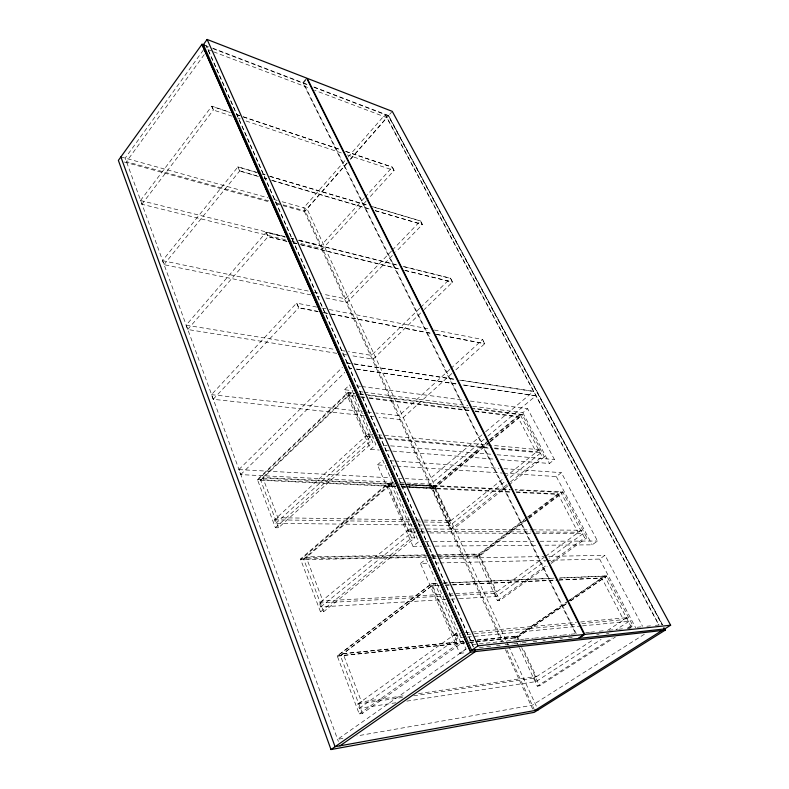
<?xml version="1.0" encoding="UTF-8"?>
<svg xmlns="http://www.w3.org/2000/svg" width="789" height="789" viewBox="0 0 789 789"><rect width="100%" height="100%" fill="white"/><g stroke="black" fill="none" stroke-linecap="round" stroke-linejoin="round"><path stroke-width="0.59" stroke-dasharray="3.94 2.96" d="M203.394 50.032L125.165 158.106L338.392 741.492M473.341 647.069L206.363 45.94L473.508 646.96M204.252 54.599L126.467 161.666L269.7 201.165M285.44 239.748L141.892 204.252L140.531 200.505L211.837 106.15L229.303 112.058M141.892 204.252L213.464 109.918L211.837 106.15M305.836 79.018L302.858 82.727L575.832 634.1M305.708 80.182L303.479 82.963L576.463 634.031M310.925 294.908L163.974 264.66L162.504 260.646L237.992 166.814L256.839 172.397M163.974 264.66L239.748 170.868L237.992 166.814M336.785 353.334L187.674 329.506L186.096 325.196L266.209 232.222L285.233 236.976M187.674 329.506L268.092 236.611L287.137 241.296M344.852 160.719L303.755 207.783L502.83 641.122M348.077 157.021L385.239 114.464L659.091 625.085M283.113 205.702L304.446 211.57L347.259 162.702M350.484 159.023L388.435 115.697L662.247 624.73M662.425 624.563L388.573 115.579L391.531 112.206M347.249 162.988L305.215 210.959L282.728 204.765M350.484 159.299L386.955 117.669L314.564 90.262M364.084 198.197L320.995 245.596L298.291 239.925M364.912 197.289L392.36 167.1L394.115 170.463L366.895 200.288M366.076 201.185L322.523 248.92L299.8 243.298M364.36 415.675L213.168 399.293L211.472 394.648L296.713 302.986L298.765 307.73L318.095 311.458M213.168 399.293L298.765 307.73M391.452 251.06L345.444 298.824L322.573 294.05M392.301 250.172L420.517 220.881L422.391 224.461L395.792 251.967M392.37 255.498L347.061 302.355L324.18 297.64M393.829 482.335L240.694 474.613L238.86 469.593L342.525 367.22M351.608 368.453L349.182 368.098L346.884 362.92L353.068 363.709M240.694 474.613L344.803 372.388M349.182 368.098L351.736 368.325M419.718 308.302L371.422 355.385L348.413 351.638M420.596 307.454L450.558 278.241L452.551 282.058L424.255 309.535M420.724 312.957L373.148 359.143L350.119 355.464M344.606 389.707L349.586 384.874L375.919 444.631L370.672 449.375L344.606 389.707L353.147 390.811M278.507 527.772L260.508 479.712L350.987 392.705L372.724 442.175L278.507 527.772L275.4 527.742L257.431 479.564L347.929 392.311L354.636 393.169M260.715 480.274L351.243 393.277M412.026 524.941L275.815 523.344L274.503 519.833L368.108 433.911L373 434.354M275.539 519.843L277.856 517.712L410.803 519.892M355.701 396.098L348.403 395.19L366.451 436.455L369.134 433.999M275.815 523.344L369.706 437.53L373.375 437.865M275.4 527.742L369.647 441.909L372.724 442.175M449.888 369.38L399.096 415.625L375.949 413.041M450.795 368.552L482.661 339.546L484.801 343.639L455.559 370.14M451.91 373.434L400.93 419.63L378.986 417.253M377.448 464.889L382.754 460.174L418.683 541.727L413.002 546.294L377.448 464.889L386.018 465.451M323.668 611.692L303.587 558.987L390.871 483.46L414.777 537.851L323.668 611.692L320.521 611.889L300.471 559.046L387.774 483.312L394.559 483.637M303.824 559.608L391.147 484.091M481.951 434.877L428.614 479.909L405.359 478.637M485.699 431.711L533.542 391.324L459.652 380.022M484.121 439.217L430.587 484.19L407.302 483.016M487.878 436.061L535.899 395.723L461.989 384.726M488.194 440.824L432.047 487.789L451.052 529.163L509.576 482.602M489.131 440.035L520.01 414.205L542.191 456.644L544.4 456.841L522.219 414.491L473.804 408.327M432.273 488.273L486.566 442.876M490.314 439.749L520.267 414.708M472.779 406.256L522.831 412.716L527.614 408.722L554.45 459.533L549.46 463.468L499.25 459.514M406.315 486.576L434.315 487.888L489.141 442.116M490.077 441.327L522.219 414.491M489.377 442.609L434.532 488.381L406.542 487.069M490.324 441.82L522.476 414.984L470.412 408.386M445.972 599.482L320.778 606.909L319.308 603.043L409.787 528.847L414.689 528.886M320.354 602.983L322.888 600.902L442.688 594.403M395.467 486.221L388.08 485.876L407.923 531.234L410.822 528.857M320.778 606.909L411.542 532.841L416.444 532.861M320.521 611.889L411.661 537.851L414.777 537.851M447.925 522.357L450.194 520.533L434.256 485.935L408.534 484.683M494.506 447.984L535.978 451.722L538.542 449.661M416.789 521.904L448.685 522.367L503.993 478.016M504.95 477.256L539.281 449.73L540.899 452.827L509.349 478.035M425.527 525.099L450.065 525.385L505.522 481.083M510.532 481.842L542.191 456.644M507.968 485.777L453.32 529.182L434.315 487.888M508.925 485.018L544.4 456.841M420.478 563.395L426.238 558.859L465.954 649.012L459.77 653.351L420.478 563.395L429.058 563.188M503.648 473.134L556.334 476.576L561.383 472.66L597.5 541.027L592.144 544.844L541.846 545.248M362.437 713.443L340.404 655.62L434.769 583.357L461.18 643.439L362.437 713.443L359.242 713.946L337.238 655.945L431.652 583.485L438.467 583.189M340.483 655.827L434.867 583.564M526.401 517.88L476.605 555.86L497.455 600.636L499.723 600.498L547.231 566.305M527.377 517.14L560.584 491.813L584.619 537.812L586.819 537.802L562.784 491.922L515.079 489.574M476.852 556.393L524.715 519.902M528.62 516.923L560.861 492.356M437.343 556.57L478.874 555.821L527.654 518.669M528.63 517.929L562.784 491.922M527.92 519.201L479.12 556.344L437.579 557.123M528.896 518.462L563.06 492.464L515.355 490.137M494.022 593.269L496.478 591.484L478.992 554.046L431.149 554.825M536.027 531.983L577.913 532.23L580.665 530.228M449.375 595.764L494.782 593.229L544.558 557.024M545.554 556.304L581.394 530.238L583.15 533.591L549.213 558.178M459.474 598.673L496.301 596.494L545.219 561.068M497.455 600.636L546.984 564.944M550.939 562.084L584.619 537.812M551.186 563.454L586.819 537.802M395.891 702.772L359.35 708.285L357.733 704.044L455.766 633.587L460.658 633.133M358.798 703.887L361.54 701.924L405.201 695.563M439.078 585.339L431.741 585.675L453.655 635.756L456.801 633.488M359.35 708.285L457.699 638.005L462.601 637.532M359.242 713.946L458.044 643.765L431.652 583.485M466.26 648.943L337.603 739.332L343.649 738.277M472.453 644.593L523.669 639.198M546.856 560.338L599.61 559.066L605.025 555.278L642.581 626.358M568.228 600.952L514.724 637.719L516.844 642.276M569.244 600.261L604.581 575.98L630.717 625.983L632.896 625.766L606.761 575.881L559.046 577.962M514.803 637.887L566.295 602.51M567.311 601.82L604.67 576.157M475.708 641.723L516.992 637.482L566.413 603.565M570.447 600.804L606.761 575.881M566.502 603.743L517.071 637.65L475.787 641.901M570.536 600.971L606.859 576.059L559.145 578.14M533.561 678.185L536.185 676.469L522.949 648.134M581.917 623.596L623.458 619.661L626.407 617.738M413.752 695.809L534.321 678.067L593.101 639.82M607.54 630.421L627.137 617.669L629.05 621.328L616.633 629.366M406.858 701.115L535.968 681.607L601.119 639.406M519.359 647.69L537.279 686.164L612.234 637.887M627.64 627.965L630.717 625.983M537.279 686.164L539.548 685.809L615.45 636.979M628.794 628.399L632.896 625.766M644.347 634.257L532.279 705.238L356.953 735.94M658.874 625.056L655.373 625.342M418.545 693.62L536.185 676.469M357.733 704.044L402.794 697.417M459.77 653.351L465.885 652.661M479.387 647.542L485.491 646.881M486.714 646.743L491.606 646.211M496.488 645.688L500.147 645.284M505.039 644.751L512.367 643.952M513.59 643.824L520.918 643.025M522.14 642.887L527.022 642.354M533.127 641.694L536.796 641.299M542.901 640.629L545.347 640.362M551.452 639.701L553.898 639.435M560.003 638.765L562.449 638.498M568.553 637.837L572.222 637.443M596.652 634.78L599.088 634.514M606.425 633.715L608.861 633.449M524.892 639.07L533.423 638.173M534.488 638.153L551.718 636.25M552.941 636.121L561.472 635.224M562.537 635.204L570.013 634.326M571.226 634.198L577.331 633.557M585.704 632.758L589.521 632.275M590.586 632.245L594.403 631.762M599.275 631.239L604.157 630.727M609.029 630.214L617.412 629.425M618.635 629.297L622.442 628.803M627.324 628.291L632.196 627.778M637.078 627.265L641.96 626.752M646.832 626.239L650.491 625.855M337.238 655.945L464.741 642.848M469.613 642.345L474.495 641.851M464.82 643.025L337.317 656.152L431.741 583.702L438.556 583.406M469.692 642.532L474.574 642.029M463.656 641.388L343.047 653.598L361.54 701.924M469.751 640.776L475.846 640.155M477.059 640.037L517.259 635.964L519.379 640.5M343.126 653.805L463.735 641.575M469.83 640.954L475.925 640.333M477.138 640.214L517.347 636.141M467.492 637.048L581.315 625.973M582.538 625.855L629.05 621.328M453.655 635.756L460.983 635.066M467.088 634.484L473.203 633.902M474.416 633.794L577.035 624.06M465.342 632.699L576.384 622.383M580.615 621.988L627.137 617.669M450.884 599.186L458.251 598.752M319.308 603.043L443.882 596.07M448.803 594.068L496.478 591.484M445.193 585.063L451.308 584.787M452.531 584.728L557.695 579.945M558.918 579.885L601.721 577.942L623.458 619.661M431.83 585.882L439.167 585.546M445.282 585.27L451.397 584.994M452.62 584.935L557.793 580.132M559.016 580.073L601.81 578.12M443.388 582.982L448.31 582.765M449.533 582.716L554.125 578.169M443.477 583.189L447.166 583.022M452.087 582.815L554.223 578.357M435.193 563.04L438.881 562.951M440.104 562.922L545.623 560.368M432.352 558.73L437.254 558.632M438.477 558.612L543.799 556.501M548.7 556.403L605.025 555.278M300.471 559.046L426.297 556.778M432.431 556.659L436.11 556.6M426.533 557.33L300.698 559.667L388.05 483.943L394.835 484.278M431.445 557.231L436.356 557.142M425.015 554.923L306.043 556.866L322.888 600.902M306.28 557.488L426.484 555.456M431.396 555.377L479.229 554.568M413.002 546.294L421.592 546.225M426.504 546.185L433.861 546.126M435.094 546.116L536.934 545.288M424.807 541.698L432.155 541.668M433.388 541.668L535.041 541.274M539.942 541.254L597.5 541.027M421.346 532.881L425.024 532.9M429.926 532.92L534.123 533.374M535.346 533.384L583.15 533.591M407.923 531.234L415.31 531.283M420.241 531.303L531.105 531.954M419.59 528.926L531.135 529.833M532.368 529.843L581.394 530.238M418.16 525.01L424.295 525.089M274.503 519.833L410.98 521.825M415.734 519.971L423.111 520.089M424.344 520.109L450.194 520.533M257.431 479.564L395.289 486.054M401.414 486.34L405.092 486.517M401.611 486.517L407.765 486.803M408.998 486.862L511.154 491.655M516.075 491.882L557.922 493.845L577.913 532.23M395.506 486.557L257.638 480.126L348.176 392.892L354.892 393.741M401.64 486.843L405.309 487.01M388.356 486.517L395.743 486.852M401.897 487.138L408.051 487.424M409.274 487.484L511.43 492.218M516.351 492.444L558.198 494.387M395.052 484.022L262.757 477.552L277.856 517.712M399.954 484.259L407.302 484.624M400.99 484.574L404.678 484.752M405.911 484.811L510.444 489.9M262.964 478.114L394.056 484.466M400.181 484.762L403.85 484.939M408.751 485.176L434.483 486.428M399.954 482.641L406.079 482.947M399.481 483.884L404.402 484.13M405.625 484.19L510.158 489.338M238.86 469.593L391.886 477.907M398.011 478.242L404.136 478.578M392.153 465.845L395.822 466.092M397.054 466.171L502.425 473.055M390.101 460.687L393.77 460.944M394.993 461.023L498.993 468.301M503.885 468.636L561.383 472.66M370.672 449.375L379.243 450.055M385.367 450.539L391.492 451.012M392.715 451.111L494.348 459.129M383.247 445.243L389.362 445.755M390.585 445.854L492.089 454.326M496.981 454.74L554.45 459.533M366.451 436.455L373.769 437.116M378.651 437.56L385.969 438.22M387.192 438.329L489.634 447.55M379.489 438.408L383.158 438.733M388.05 439.167L489.545 448.241M494.427 448.675L540.899 452.827M377.734 434.798L539.281 449.73M370.455 416.336L374.114 416.73M211.472 394.648L362.546 411.542M367.418 412.085L374.726 412.903M348.649 395.772L355.947 396.68M360.82 397.281L364.469 397.735M369.341 398.337L470.323 410.891M475.195 411.493L517.781 416.789M360.563 396.709L367.861 397.617M369.084 397.774L470.066 410.369M474.939 410.98L517.515 416.286L535.978 451.722M359.498 393.79L364.36 394.401M365.583 394.559L468.942 407.706M359.754 394.362L363.404 394.825M368.266 395.437L469.199 408.229M359.251 391.591L362.92 392.064M364.133 392.222L467.897 405.625M356.904 385.86L360.563 386.344M361.786 386.511L465.421 400.388M470.303 401.049L527.614 408.722M356.579 369.055L457.147 384.006M356.45 369.173L457.018 384.125M463.074 385.022L535.77 395.822M354.281 363.897L454.809 379.272M346.884 362.92L352.939 363.837M354.143 364.025L454.681 379.391M459.523 380.13L533.413 391.423M342.84 354.3L348.906 355.267M186.096 325.196L333.875 349.271M341.144 350.454L347.199 351.44M317.977 311.586L298.646 307.858L296.595 303.114L317.129 307.148M324.013 312.75L330.058 313.914M331.262 314.15L431.534 333.491M436.366 334.418L484.683 343.738L482.543 339.655M322.928 312.395L330.177 313.795M331.38 314.022L431.652 333.372M436.485 334.309L484.801 343.639M321.951 308.095L328.116 309.16M329.2 309.515L429.532 329.102M434.364 330.049L482.661 339.546M316.951 296.151L319.358 296.644M162.504 260.646L309.337 291.289M314.15 292.295L321.37 293.794M293.084 242.765L299.041 244.235M300.224 244.521L399.007 268.862M404.954 270.331L452.551 282.058M287.028 241.424L267.984 236.739L266.09 232.36L285.125 237.104M292.975 242.894L296.546 243.771M301.309 244.945L398.889 268.97M404.846 270.44L452.442 282.166L450.45 278.349L402.873 266.475M291.427 241.227L298.597 243.002M140.531 200.505L285.145 236.641M291.121 238.13L293.508 238.732M291.18 238.465L293.557 239.057M298.321 240.241L397.035 264.877M402.982 266.366L450.558 278.241M291.072 238.584L293.449 239.185M299.396 240.665L396.926 264.996M124.297 162.011L268.891 201.787M276.002 203.749L281.929 205.377M275.627 202.803L281.545 204.43M120.865 156.912L268.27 197.911M273.793 199.439L277.343 200.436M282.087 201.747L306.98 208.671L506.094 640.569M239.748 170.868L258.595 176.401M264.493 178.127L266.85 178.817M271.564 180.208L369.36 208.898M375.258 210.624L422.391 224.461M258.496 176.529L239.639 170.996L237.893 166.943L257.914 172.87M264.384 178.255L266.741 178.945M272.639 180.671L369.262 209.016M375.15 210.742L422.293 224.559L420.419 220.989L373.315 207.043M262.727 174.142L265.084 174.833M269.789 176.233L367.526 205.179M372.24 206.58L420.517 220.881M262.619 174.261L264.976 174.961M269.69 176.361L367.427 205.298M232.114 116.17L213.365 110.056L211.738 106.288L230.378 112.571M237.834 118.251L240.27 118.902M246 120.983L342.732 153.391M347.397 154.95L394.115 170.463M236.197 114.543L242.016 116.506M243.19 116.9L339.852 149.525M345.671 151.488L392.261 167.209L394.017 170.572M236.296 114.415L242.115 116.377M243.288 116.772L339.951 149.407M345.769 151.38L392.36 167.1M207.852 49.638L212.537 51.255M213.592 51.827L310.077 88.398M203.394 44.608L208.651 46.817M212.537 48.109L308.075 84.729M313.825 86.938L388.573 115.579M206.264 46.068L208.562 46.946M213.148 48.701L307.168 84.719M314.052 87.352L388.336 115.805L662.099 624.829M385.14 114.573L658.943 625.174M522.831 412.716L549.46 463.468M556.334 476.576L592.144 544.844M599.61 559.066L635.668 627.797M478.874 555.821L499.723 600.498M516.992 637.482L518.087 639.84M521.667 647.503L539.548 685.809M494.782 593.229L496.301 596.494M534.321 678.067L535.968 681.607M517.337 643.331L518.886 646.664M506.607 641.684L508.155 645.037M508.668 646.161L537.043 707.703M448.685 522.367L450.065 525.385M506.942 650.077L534.715 710.544M304.446 211.57L501.814 641.792M505.414 649.633L532.654 709.015M368.108 433.911L369.706 437.53M409.787 528.847L411.542 532.841M455.766 633.587L457.699 638.005M347.929 392.311L369.647 441.909M387.774 483.312L411.661 537.851M266.209 232.222L268.092 236.611"/><path stroke-width="1.18" d="M204.193 45.101L202.014 44.273L118.37 160.384L331.005 749.55L534.192 712.368L665.166 630.155L664.003 627.985M207.112 39.45L203.394 44.608L471.674 650.294L578.012 638.518L584.156 634.464L306.586 78.081L207.112 39.45L478.075 645.826L584.156 634.464M471.674 650.294L478.075 645.826M331.005 749.55L470.727 652L202.014 44.273M339.98 745.822L475.511 651.458L474.505 649.209M584.797 634.395L578.653 638.439L664.752 628.912L670.63 625.213L392.271 111.367L307.207 78.328L584.797 634.395L670.63 625.213M534.715 710.544L662.01 630.51M538.078 709.932L335.069 746.71L120.865 156.912M665.166 630.155L470.56 652.109L201.925 44.401L205.179 45.654M663.845 628.083L665.019 630.253"/></g></svg>
